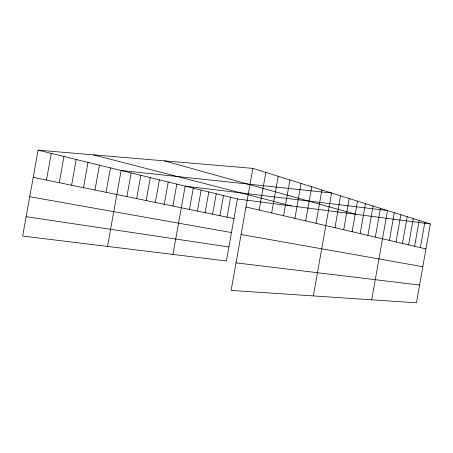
<?xml version="1.0" encoding="UTF-8"?>
<svg xmlns="http://www.w3.org/2000/svg" width="453" height="453" viewBox="0 0 453 453"><rect width="100%" height="100%" fill="white"/><g stroke="black" fill="none" stroke-linecap="round" stroke-linejoin="round"><path stroke-width="0.68" d="M420.373 247.627L424.852 222.236M252.859 168.357L430.35 223.963L416.432 302.83L231.121 290.407L252.859 168.357L38.103 150.169L22.65 236.053L226.398 260.956L237.44 198.958L38.103 150.169M227.027 217.163L230.571 197.276M259.156 210.056L265.854 172.429M271.67 212.972L278.193 176.291M283.567 215.741L289.926 179.971M294.892 218.386L301.092 183.465M305.684 220.9L311.738 186.8M315.979 223.301L321.89 189.983M313.346 295.922L331.59 193.023L121.127 170.487L107.52 246.426M334.948 227.717L340.599 195.843M343.702 229.762L349.235 198.55M352.094 231.715L357.513 201.143M360.152 233.595L365.458 203.629M367.898 235.396L373.096 206.024M375.339 237.134L380.435 208.323M371.709 299.835L387.502 210.537L185.164 186.16L172.972 254.427M389.399 240.413L394.303 212.667M396.041 241.959L400.86 214.722M402.451 243.454L407.179 216.704M408.634 244.892L413.278 218.612M414.603 246.285L419.161 220.458M46.472 180.079L51.274 153.391M59.258 182.706L63.969 156.5M71.585 185.237L76.212 159.496M83.488 187.678L88.024 162.384M94.977 190.039L99.439 165.181M106.081 192.321L110.464 167.876M126.908 196.596L131.144 172.938M136.676 198.607L140.849 175.317M146.149 200.554L150.254 177.616M155.339 202.44L159.377 179.847M164.252 204.269L168.227 182.015M172.904 206.047L176.823 184.116M189.467 209.45L193.272 188.142M197.4 211.081L201.149 190.073M205.113 212.661L208.81 191.947M212.616 214.201L216.262 193.771M219.915 215.702L223.51 195.549M236.024 262.865L419.574 285.039M237.44 198.958L430.35 223.963M26.138 216.676L228.89 246.97M241.075 234.501L422.808 266.709M29.728 196.721L231.455 232.565M33.211 177.355L233.946 218.584M245.979 206.981L425.945 248.929M93.397 154.852L291.296 205.934M164.456 160.872L356.058 214.331"/></g></svg>
